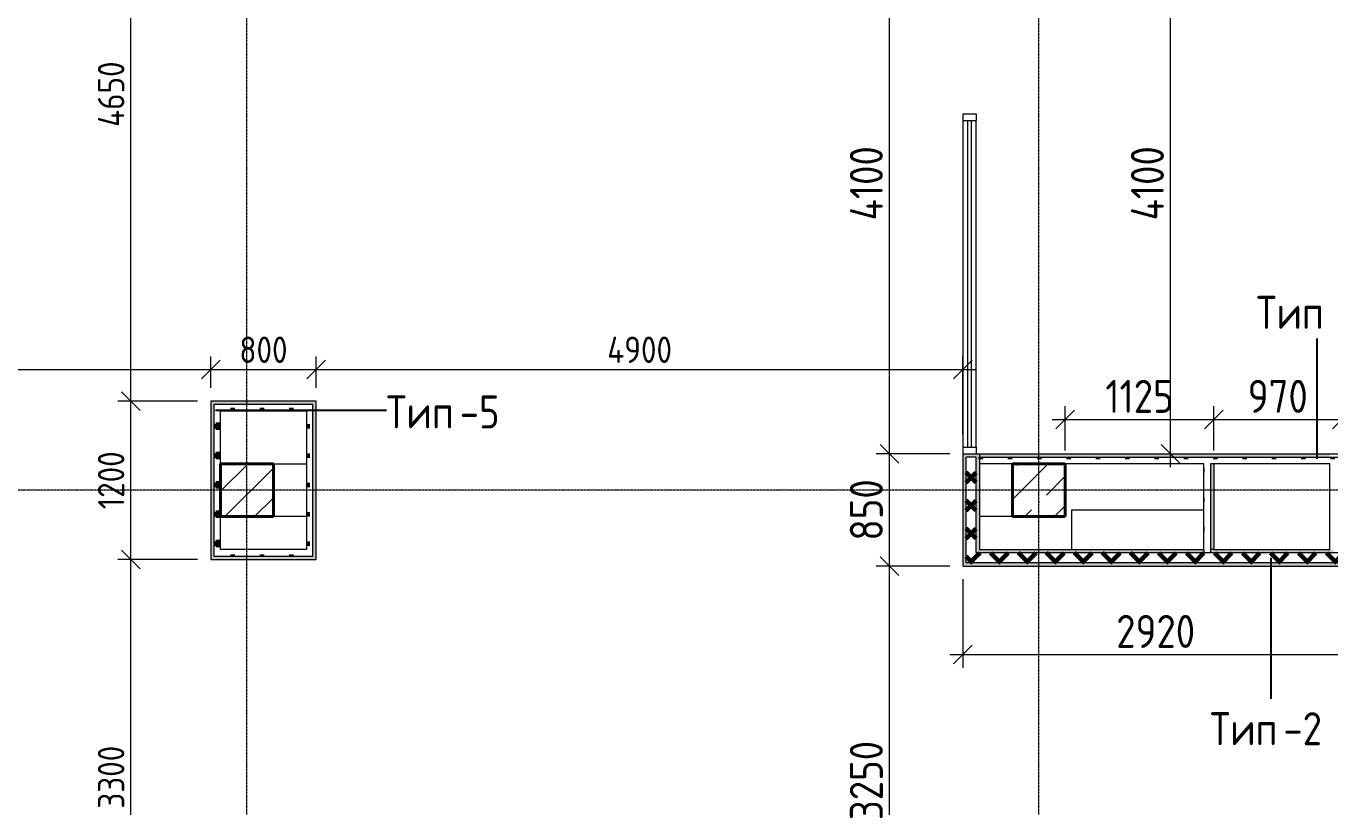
# Model space of a CAD drawing. Header units: millimetres. Extents: x -60946 to 138510, y -262288 to 24501.
# Drawn here: x -9590 to 289, y -47860 to -41944 of the extents above; entities that cross this region are included whole.
import ezdxf

# ---------------------------------------------------------------- set-up
doc = ezdxf.new("R2010")
doc.units = ezdxf.units.MM
doc.linetypes.add('ADSK_Линия сетки', pattern=[25, 20, -2.5, 0, -2.5])
for name, color, linetype, lineweight in [('2)Тип-2', 3, 'Continuous', 60), ('2)Тип-5', 1, 'Continuous', 60), ('Витраж', 7, 'Continuous', 9), ('Несущие колонны', 7, 'Continuous', 18), ('Оси', 7, 'Continuous', 9), ('Панели витража', 7, 'Continuous', 9), ('Перекрытие', 7, 'Continuous', 18), ('Размеры', 7, 'Continuous', 9), ('Стены несущие', 7, 'Continuous', 30), ('Стены отделка', 7, 'Continuous', 30), ('Стены штриховка', 7, 'Continuous', 9)]:
    doc.layers.add(name, color=color, linetype=linetype, lineweight=lineweight)
doc.styles.add('GOST Common_2', font='', dxfattribs={"width": 0.9, "height": 250})
doc.styles.add('GOST Common_3', font='', dxfattribs={"width": 0.9, "height": 200})
doc.styles.get('GOST Common_2').set_extended_font_data('GOST Common')
doc.styles.get('GOST Common_3').set_extended_font_data('GOST Common')
doc.dimstyles.new('ADSK_Основной_2_0_2', dxfattribs={"dimscale": 304.8, "dimtxt": 201.142999, "dimasz": 0.463911, "dimexe": 0.328084, "dimexo": 0.328084, "dimgap": 0.164042, "dimtad": 1, "dimdec": 3, "dimrnd": 0.001, "dimdsep": 46, "dimtxsty": 'GOST Common_3', "dimblk1": 'OBLIQUE', "dimblk2": 'OBLIQUE', "dimsah": 1, "dimcen": 0.09, "dimdle": 0.328084, "dimazin": 2, "dimtfac": 1, "dimtdec": 4, "dimtix": 1, "dimtmove": 0, "dimatfit": 3, "dimfxl": 1, "dimtvp": 1, "dimtolj": 1, "dimtzin": 0, "dimlwd": 20, "dimlwe": 20, "dimarcsym": 2})
doc.dimstyles.new('ADSK_Основной_2_0_3', dxfattribs={"dimscale": 304.8, "dimtxt": 201.142999, "dimasz": 0.463911, "dimexe": 0.328084, "dimexo": 0.328084, "dimgap": 0.164042, "dimtad": 1, "dimdec": 3, "dimrnd": 0.001, "dimdsep": 46, "dimtxsty": 'GOST Common_2', "dimblk1": 'OBLIQUE', "dimblk2": 'OBLIQUE', "dimsah": 1, "dimcen": 0.09, "dimdle": 0.328084, "dimazin": 2, "dimtfac": 1, "dimtdec": 4, "dimtix": 1, "dimtmove": 0, "dimatfit": 3, "dimfxl": 1, "dimtvp": 1, "dimtolj": 1, "dimtzin": 0, "dimlwd": 20, "dimlwe": 20, "dimarcsym": 2})
pattern_1 = [(45, (1283.93, -48864.63), (-224.506, 224.506), []), (45, (1508.44, -48864.63), (-224.506, 224.506), [396.875, -79.375, 3.353, -76.022])]
pattern_2 = [(45, (1283.93, -48864.63), (-106.066, 106.066), []), (135, (1283.93, -48864.63), (-106.066, -106.066), [])]
pattern_3 = [(0, (1283.93, -48864.63), (111.125, 111.125), [55.562, -166.687]), (90, (1311.72, -48892.41), (-111.125, 111.125), [55.562, -166.687])]

# ---------------------------------------------------------------- blocks, each defined once
blk = doc.blocks.new('ADSK_КолоннаЖБ_Прямоугольная - 400x400 мм-1807142-Кладочный план 1-го этажа')
at = {"layer": 'Несущие колонны', "lineweight": 40}
for p, q in [((-200, 200), (200, 200)), ((-200, -200), (-200, 200)), ((200, 200), (200, -200)), ((200, -200), (-200, -200))]:
    blk.add_line(p, q, dxfattribs=at)
blk = doc.blocks.new('ADSK_КолоннаЖБ_Прямоугольная - 400x400 мм-1807143-Кладочный план 1-го этажа')
at = {"layer": 'Несущие колонны', "lineweight": 40}
for p, q in [((-200, 200), (200, 200)), ((-200, -200), (-200, 200)), ((200, 200), (200, -200)), ((200, -200), (-200, -200))]:
    blk.add_line(p, q, dxfattribs=at)
blk = doc.blocks.new('Прямоугольный импост - 50х100 мм-3213553-Кладочный план 1-го этажа')
at = {"layer": 'Витраж', "lineweight": 18}
for p, q in [((0, 50), (-50, 50)), ((-50, 50), (-50, -50)), ((0, 50), (0, -50)), ((-50, -50), (0, -50))]:
    blk.add_line(p, q, dxfattribs=at)
blk = doc.blocks.new('Системная панель - ADSK_Cтеклопакет_25 мм-3219654-Кладочный план 1-го этажа')
at = {"layer": 'Панели витража', "lineweight": 18}
for p, q in [((-1237.5, 12.5), (1237.5, 12.5)), ((-1237.5, -12.5), (-1237.5, 12.5)), ((1237.5, -12.5), (1237.5, 12.5)), ((1237.5, -12.5), (-1237.5, -12.5))]:
    blk.add_line(p, q, dxfattribs=at)
blk = doc.blocks.new('Прямоугольный импост - 50х100 мм-3219679-Кладочный план 1-го этажа')
at = {"layer": 'Витраж'}
for p, q in [((-3775, 3730), (-3775, 6205)), ((-3675, 3730), (-3675, 6205))]:
    blk.add_line(p, q, dxfattribs=at)
blk = doc.blocks.new('Прямоугольный импост - 50х100 мм-3213551-Кладочный план 1-го этажа')
at = {"layer": 'Витраж', "lineweight": 18}
for p, q in [((25, 50), (-25, 50)), ((-25, 50), (-25, -50)), ((25, 50), (25, -50)), ((-25, -50), (25, -50))]:
    blk.add_line(p, q, dxfattribs=at)
blk = doc.blocks.new('_Oblique')
at = {"color": 0, "linetype": 'ByBlock', "lineweight": -2}
blk.add_line((-0.5, -0.5), (0.5, 0.5), dxfattribs=at)
blk = doc.blocks.new('*D4078')
at = {"layer": 'Defpoints', "color": 0, "transparency": 16777216}
for p in [(-8191.1, -44546.1), (-8191.1, -44784.7), (-11741.1, -45234.7)]:
    blk.add_point(p, dxfattribs=at)
at = {"layer": 'Размеры', "color": 0, "lineweight": 20, "transparency": 16777216}
for p, q in [((-11741.1, -45134.7), (-11741.1, -44446.1)), ((-8191.1, -44684.7), (-8191.1, -44446.1)), ((-11841.1, -44546.1), (-8091.1, -44546.1))]:
    blk.add_line(p, q, dxfattribs=at)
at = {"layer": 'Размеры', "color": 0, "lineweight": 20, "transparency": 16777216, "xscale": 141.4, "yscale": 141.4, "zscale": 141.4, "rotation": 180}
blk.add_blockref('_Oblique', (-11741.1, -44546.1), dxfattribs=at)
at = {"layer": 'Размеры', "color": 0, "lineweight": 20, "transparency": 16777216, "xscale": 141.4, "yscale": 141.4, "zscale": 141.4}
blk.add_blockref('_Oblique', (-8191.1, -44546.1), dxfattribs=at)
at = {"layer": 'Размеры', "color": 0, "lineweight": 9, "transparency": 16777216, "insert": (-9966.1, -44396.1), "char_height": 200, "width": 605.475, "attachment_point": 5, "style": 'GOST Common_3'}
blk.add_mtext('\\A1;3550', dxfattribs=at)
blk = doc.blocks.new('*D4079')
at = {"layer": 'Defpoints', "color": 0, "transparency": 16777216}
for p in [(-7391.1, -44546.1), (-8191.1, -44784.7), (-7391.1, -44784.7)]:
    blk.add_point(p, dxfattribs=at)
at = {"layer": 'Размеры', "color": 0, "lineweight": 20, "transparency": 16777216}
for p, q in [((-8191.1, -44684.7), (-8191.1, -44446.1)), ((-7391.1, -44684.7), (-7391.1, -44446.1)), ((-8291.1, -44546.1), (-7291.1, -44546.1))]:
    blk.add_line(p, q, dxfattribs=at)
at = {"layer": 'Размеры', "color": 0, "lineweight": 20, "transparency": 16777216, "xscale": 141.4, "yscale": 141.4, "zscale": 141.4, "rotation": 180}
blk.add_blockref('_Oblique', (-8191.1, -44546.1), dxfattribs=at)
at = {"layer": 'Размеры', "color": 0, "lineweight": 20, "transparency": 16777216, "xscale": 141.4, "yscale": 141.4, "zscale": 141.4}
blk.add_blockref('_Oblique', (-7391.1, -44546.1), dxfattribs=at)
at = {"layer": 'Размеры', "color": 0, "lineweight": 9, "transparency": 16777216, "insert": (-7791.1, -44396.1), "char_height": 200, "width": 454.106, "attachment_point": 5, "style": 'GOST Common_3'}
blk.add_mtext('\\A1;800', dxfattribs=at)
blk = doc.blocks.new('*D4080')
at = {"layer": 'Defpoints', "color": 0, "transparency": 16777216}
for p in [(-2491.1, -44546.1), (-7391.1, -44784.7), (-2491.1, -45134.7)]:
    blk.add_point(p, dxfattribs=at)
at = {"layer": 'Размеры', "color": 0, "lineweight": 20, "transparency": 16777216}
for p, q in [((-7391.1, -44684.7), (-7391.1, -44446.1)), ((-2491.1, -45034.7), (-2491.1, -44446.1)), ((-7491.1, -44546.1), (-2391.1, -44546.1))]:
    blk.add_line(p, q, dxfattribs=at)
at = {"layer": 'Размеры', "color": 0, "lineweight": 20, "transparency": 16777216, "xscale": 141.4, "yscale": 141.4, "zscale": 141.4, "rotation": 180}
blk.add_blockref('_Oblique', (-7391.1, -44546.1), dxfattribs=at)
at = {"layer": 'Размеры', "color": 0, "lineweight": 20, "transparency": 16777216, "xscale": 141.4, "yscale": 141.4, "zscale": 141.4}
blk.add_blockref('_Oblique', (-2491.1, -44546.1), dxfattribs=at)
at = {"layer": 'Размеры', "color": 0, "lineweight": 9, "transparency": 16777216, "insert": (-4941.1, -44396.1), "char_height": 200, "width": 625.93, "attachment_point": 5, "style": 'GOST Common_3'}
blk.add_mtext('\\A1;4900', dxfattribs=at)
blk = doc.blocks.new('*D4086')
at = {"layer": 'Defpoints', "color": 0, "transparency": 16777216}
for p in [(-8795.2, -45984.7), (-8191.1, -45984.7), (-8241.1, -49284.7)]:
    blk.add_point(p, dxfattribs=at)
at = {"layer": 'Размеры', "color": 0, "lineweight": 20, "transparency": 16777216}
for p, q in [((-8795.2, -49384.7), (-8795.2, -45884.7)), ((-8291.1, -45984.7), (-8895.2, -45984.7)), ((-8341.1, -49284.7), (-8895.2, -49284.7))]:
    blk.add_line(p, q, dxfattribs=at)
at = {"layer": 'Размеры', "color": 0, "lineweight": 20, "transparency": 16777216, "xscale": 141.4, "yscale": 141.4, "zscale": 141.4}
for p, rotation in [((-8795.2, -45984.7), 90), ((-8795.2, -49284.7), 270)]:
    blk.add_blockref('_Oblique', p, dxfattribs=dict(at, rotation=rotation))
at = {"layer": 'Размеры', "color": 0, "lineweight": 9, "transparency": 16777216, "insert": (-8945.2, -47634.7), "char_height": 200, "width": 605.475, "attachment_point": 5, "rotation": 90, "style": 'GOST Common_3'}
blk.add_mtext('\\A1;3300', dxfattribs=at)
blk = doc.blocks.new('*D4087')
at = {"layer": 'Defpoints', "color": 0, "transparency": 16777216}
for p in [(-8795.2, -44784.7), (-8191.1, -44784.7), (-8191.1, -45984.7)]:
    blk.add_point(p, dxfattribs=at)
at = {"layer": 'Размеры', "color": 0, "lineweight": 20, "transparency": 16777216}
for p, q in [((-8795.2, -46084.7), (-8795.2, -44684.7)), ((-8291.1, -44784.7), (-8895.2, -44784.7)), ((-8291.1, -45984.7), (-8895.2, -45984.7))]:
    blk.add_line(p, q, dxfattribs=at)
at = {"layer": 'Размеры', "color": 0, "lineweight": 20, "transparency": 16777216, "xscale": 141.4, "yscale": 141.4, "zscale": 141.4}
for p, rotation in [((-8795.2, -44784.7), 90), ((-8795.2, -45984.7), 270)]:
    blk.add_blockref('_Oblique', p, dxfattribs=dict(at, rotation=rotation))
at = {"layer": 'Размеры', "color": 0, "lineweight": 9, "transparency": 16777216, "insert": (-8945.2, -45384.7), "char_height": 200, "width": 560.473, "attachment_point": 5, "rotation": 90, "style": 'GOST Common_3'}
blk.add_mtext('\\A1;1200', dxfattribs=at)
blk = doc.blocks.new('*D3912')
at = {"layer": 'Defpoints', "color": 0, "transparency": 16777216}
for p in [(-8795.2, -40134.7), (-8191.1, -40134.7), (-8191.1, -44784.7)]:
    blk.add_point(p, dxfattribs=at)
at = {"layer": 'Размеры', "color": 0, "lineweight": 20, "transparency": 16777216}
for p, q in [((-8795.2, -44884.7), (-8795.2, -40034.7)), ((-8291.1, -40134.7), (-8895.2, -40134.7)), ((-8291.1, -44784.7), (-8895.2, -44784.7))]:
    blk.add_line(p, q, dxfattribs=at)
at = {"layer": 'Размеры', "color": 0, "lineweight": 20, "transparency": 16777216, "xscale": 141.4, "yscale": 141.4, "zscale": 141.4}
for p, rotation in [((-8795.2, -40134.7), 90), ((-8795.2, -44784.7), 270)]:
    blk.add_blockref('_Oblique', p, dxfattribs=dict(at, rotation=rotation))
at = {"layer": 'Размеры', "color": 0, "lineweight": 9, "transparency": 16777216, "insert": (-8945.2, -42459.7), "char_height": 200, "width": 625.93, "attachment_point": 5, "rotation": 90, "style": 'GOST Common_3'}
blk.add_mtext('\\A1;4650', dxfattribs=at)
blk = doc.blocks.new('*D3750')
at = {"layer": 'Defpoints', "color": 0, "transparency": 16777216}
for p in [(-2491.1, -46034.7), (428.9, -46534.7), (428.9, -46704.9)]:
    blk.add_point(p, dxfattribs=at)
at = {"layer": 'Размеры', "color": 0, "lineweight": 20, "transparency": 16777216}
for p, q in [((-2491.1, -46134.7), (-2491.1, -46804.9)), ((-2591.1, -46704.9), (528.9, -46704.9)), ((428.9, -46634.7), (428.9, -46804.9))]:
    blk.add_line(p, q, dxfattribs=at)
at = {"layer": 'Размеры', "color": 0, "lineweight": 20, "transparency": 16777216, "xscale": 141.4, "yscale": 141.4, "zscale": 141.4, "rotation": 180}
blk.add_blockref('_Oblique', (-2491.1, -46704.9), dxfattribs=at)
at = {"layer": 'Размеры', "color": 0, "lineweight": 20, "transparency": 16777216, "xscale": 141.4, "yscale": 141.4, "zscale": 141.4}
blk.add_blockref('_Oblique', (428.9, -46704.9), dxfattribs=at)
at = {"layer": 'Размеры', "color": 0, "lineweight": 9, "transparency": 16777216, "insert": (-1031.1, -46529.9), "char_height": 250, "width": 605.475, "attachment_point": 5, "style": 'GOST Common_2'}
blk.add_mtext('\\A1;2920', dxfattribs=at)
blk = doc.blocks.new('*D3758')
at = {"layer": 'Defpoints', "color": 0, "transparency": 16777216}
for p in [(-591.1, -44924.1), (-1716.1, -45259.7), (-591.1, -45259.7)]:
    blk.add_point(p, dxfattribs=at)
at = {"layer": 'Размеры', "color": 0, "lineweight": 20, "transparency": 16777216}
for p, q in [((-1716.1, -45159.7), (-1716.1, -44824.1)), ((-591.1, -45159.7), (-591.1, -44824.1)), ((-1816.1, -44924.1), (-491.1, -44924.1))]:
    blk.add_line(p, q, dxfattribs=at)
at = {"layer": 'Размеры', "color": 0, "lineweight": 20, "transparency": 16777216, "xscale": 141.4, "yscale": 141.4, "zscale": 141.4, "rotation": 180}
blk.add_blockref('_Oblique', (-1716.1, -44924.1), dxfattribs=at)
at = {"layer": 'Размеры', "color": 0, "lineweight": 20, "transparency": 16777216, "xscale": 141.4, "yscale": 141.4, "zscale": 141.4}
blk.add_blockref('_Oblique', (-591.1, -44924.1), dxfattribs=at)
at = {"layer": 'Размеры', "color": 0, "lineweight": 9, "transparency": 16777216, "insert": (-1153.6, -44749.1), "char_height": 250, "width": 515.472, "attachment_point": 5, "style": 'GOST Common_2'}
blk.add_mtext('\\A1;1125', dxfattribs=at)
blk = doc.blocks.new('*D3759')
at = {"layer": 'Defpoints', "color": 0, "transparency": 16777216}
for p in [(378.9, -44924.1), (-591.1, -45259.7), (378.9, -45274.7)]:
    blk.add_point(p, dxfattribs=at)
at = {"layer": 'Размеры', "color": 0, "lineweight": 20, "transparency": 16777216}
for p, q in [((-591.1, -45159.7), (-591.1, -44824.1)), ((378.9, -45174.7), (378.9, -44824.1)), ((-691.1, -44924.1), (478.9, -44924.1))]:
    blk.add_line(p, q, dxfattribs=at)
at = {"layer": 'Размеры', "color": 0, "lineweight": 20, "transparency": 16777216, "xscale": 141.4, "yscale": 141.4, "zscale": 141.4, "rotation": 180}
blk.add_blockref('_Oblique', (-591.1, -44924.1), dxfattribs=at)
at = {"layer": 'Размеры', "color": 0, "lineweight": 20, "transparency": 16777216, "xscale": 141.4, "yscale": 141.4, "zscale": 141.4}
blk.add_blockref('_Oblique', (378.9, -44924.1), dxfattribs=at)
at = {"layer": 'Размеры', "color": 0, "lineweight": 9, "transparency": 16777216, "insert": (-106.1, -44749.1), "char_height": 250, "width": 454.106, "attachment_point": 5, "style": 'GOST Common_2'}
blk.add_mtext('\\A1;970', dxfattribs=at)
blk = doc.blocks.new('*D3760')
at = {"layer": 'Defpoints', "color": 0, "transparency": 16777216}
for p in [(1068.9, -44924.1), (378.9, -45274.7), (1068.9, -45274.7)]:
    blk.add_point(p, dxfattribs=at)
at = {"layer": 'Размеры', "color": 0, "lineweight": 20, "transparency": 16777216}
for p, q in [((378.9, -45174.7), (378.9, -44824.1)), ((1068.9, -45174.7), (1068.9, -44824.1)), ((278.9, -44924.1), (1168.9, -44924.1))]:
    blk.add_line(p, q, dxfattribs=at)
at = {"layer": 'Размеры', "color": 0, "lineweight": 20, "transparency": 16777216, "xscale": 141.4, "yscale": 141.4, "zscale": 141.4, "rotation": 180}
blk.add_blockref('_Oblique', (378.9, -44924.1), dxfattribs=at)
at = {"layer": 'Размеры', "color": 0, "lineweight": 20, "transparency": 16777216, "xscale": 141.4, "yscale": 141.4, "zscale": 141.4}
blk.add_blockref('_Oblique', (1068.9, -44924.1), dxfattribs=at)
at = {"layer": 'Размеры', "color": 0, "lineweight": 9, "transparency": 16777216, "insert": (723.9, -44749.1), "char_height": 250, "width": 454.106, "attachment_point": 5, "style": 'GOST Common_2'}
blk.add_mtext('\\A1;690', dxfattribs=at)
blk = doc.blocks.new('*D3784')
at = {"layer": 'Defpoints', "color": 0, "transparency": 16777216}
for p in [(-1641.1, -41084.7), (-918.7, -41084.7), (-1018.7, -45184.7)]:
    blk.add_point(p, dxfattribs=at)
at = {"layer": 'Размеры', "color": 0, "lineweight": 20, "transparency": 16777216}
for p, q in [((-918.7, -45284.7), (-918.7, -40984.7)), ((-1541.1, -41084.7), (-818.7, -41084.7)), ((-918.7, -45184.7), (-818.7, -45184.7))]:
    blk.add_line(p, q, dxfattribs=at)
at = {"layer": 'Размеры', "color": 0, "lineweight": 20, "transparency": 16777216, "xscale": 141.4, "yscale": 141.4, "zscale": 141.4}
for p, rotation in [((-918.7, -41084.7), 90), ((-918.7, -45184.7), 270)]:
    blk.add_blockref('_Oblique', p, dxfattribs=dict(at, rotation=rotation))
at = {"layer": 'Размеры', "color": 0, "lineweight": 9, "transparency": 16777216, "insert": (-1093.7, -43134.7), "char_height": 250, "width": 580.928, "attachment_point": 5, "rotation": 90, "style": 'GOST Common_2'}
blk.add_mtext('\\A1;4100', dxfattribs=at)
blk = doc.blocks.new('*D3788')
at = {"layer": 'Defpoints', "color": 0, "transparency": 16777216}
for p in [(-3048.3, -46034.7), (-2491.1, -46034.7), (-3148.3, -49284.7)]:
    blk.add_point(p, dxfattribs=at)
at = {"layer": 'Размеры', "color": 0, "lineweight": 20, "transparency": 16777216}
for p, q in [((-3048.3, -49384.7), (-3048.3, -45934.7)), ((-2591.1, -46034.7), (-3148.3, -46034.7)), ((-3048.3, -49284.7), (-2948.3, -49284.7))]:
    blk.add_line(p, q, dxfattribs=at)
at = {"layer": 'Размеры', "color": 0, "lineweight": 20, "transparency": 16777216, "xscale": 141.4, "yscale": 141.4, "zscale": 141.4}
for p, rotation in [((-3048.3, -46034.7), 90), ((-3048.3, -49284.7), 270)]:
    blk.add_blockref('_Oblique', p, dxfattribs=dict(at, rotation=rotation))
at = {"layer": 'Размеры', "color": 0, "lineweight": 9, "transparency": 16777216, "insert": (-3223.3, -47659.7), "char_height": 250, "width": 605.475, "attachment_point": 5, "rotation": 90, "style": 'GOST Common_2'}
blk.add_mtext('\\A1;3250', dxfattribs=at)
blk = doc.blocks.new('*D3789')
at = {"layer": 'Defpoints', "color": 0, "transparency": 16777216}
for p in [(-3048.3, -45184.7), (-2491.1, -45184.7), (-2491.1, -46034.7)]:
    blk.add_point(p, dxfattribs=at)
at = {"layer": 'Размеры', "color": 0, "lineweight": 20, "transparency": 16777216}
for p, q in [((-3048.3, -46134.7), (-3048.3, -45084.7)), ((-2591.1, -45184.7), (-3148.3, -45184.7)), ((-2591.1, -46034.7), (-3148.3, -46034.7))]:
    blk.add_line(p, q, dxfattribs=at)
at = {"layer": 'Размеры', "color": 0, "lineweight": 20, "transparency": 16777216, "xscale": 141.4, "yscale": 141.4, "zscale": 141.4}
for p, rotation in [((-3048.3, -45184.7), 90), ((-3048.3, -46034.7), 270)]:
    blk.add_blockref('_Oblique', p, dxfattribs=dict(at, rotation=rotation))
at = {"layer": 'Размеры', "color": 0, "lineweight": 9, "transparency": 16777216, "insert": (-3223.3, -45609.7), "char_height": 250, "width": 454.106, "attachment_point": 5, "rotation": 90, "style": 'GOST Common_2'}
blk.add_mtext('\\A1;850', dxfattribs=at)
blk = doc.blocks.new('*D3790')
at = {"layer": 'Defpoints', "color": 0, "transparency": 16777216}
for p in [(-3048.3, -41084.7), (-2941.1, -41084.7), (-2491.1, -45184.7)]:
    blk.add_point(p, dxfattribs=at)
at = {"layer": 'Размеры', "color": 0, "lineweight": 20, "transparency": 16777216}
for p, q in [((-3048.3, -45284.7), (-3048.3, -40984.7)), ((-3041.1, -41084.7), (-3148.3, -41084.7)), ((-2591.1, -45184.7), (-3148.3, -45184.7))]:
    blk.add_line(p, q, dxfattribs=at)
at = {"layer": 'Размеры', "color": 0, "lineweight": 20, "transparency": 16777216, "xscale": 141.4, "yscale": 141.4, "zscale": 141.4}
for p, rotation in [((-3048.3, -41084.7), 90), ((-3048.3, -45184.7), 270)]:
    blk.add_blockref('_Oblique', p, dxfattribs=dict(at, rotation=rotation))
at = {"layer": 'Размеры', "color": 0, "lineweight": 9, "transparency": 16777216, "insert": (-3223.3, -43134.7), "char_height": 250, "width": 580.928, "attachment_point": 5, "rotation": 90, "style": 'GOST Common_2'}
blk.add_mtext('\\A1;4100', dxfattribs=at)

msp = doc.modelspace()

# ---------------------------------------------------------------- hatches: boundary and pattern name
at = {"layer": '2)Тип-2'}
for points in [[(-2491.0657, -46034.6624), (-2466.0657, -46034.6624), (-2466.0657, -45184.6624), (-2491.0657, -45184.6624), (-2491.0657, -45482.03)], [(-2391.0657, -45934.6624), (-2366.0657, -45934.6624), (-2366.0657, -45184.6624), (-2466.0657, -45184.6624), (-2466.0657, -45209.6624), (-2391.0657, -45209.6624), (-2391.0657, -45482.03)], [(-2366.0657, -45934.6624), (-2053.5657, -45934.6624), (-2053.5657, -45909.6624), (-2366.0657, -45909.6624)], [(-2053.5657, -46034.6624), (-2053.5657, -46009.6624), (-2466.0657, -46009.6624), (-2466.0657, -46034.6624), (-2366.0657, -46034.6624)]]:
    msp.add_hatch(color=256, dxfattribs=at).paths.add_polyline_path(points)
h = msp.add_hatch(dxfattribs=at)
h.set_pattern_fill('FP_4', color=256, style=0, pattern_type=2)
h.set_pattern_definition(pattern_2)
h.paths.add_polyline_path([(-2391.0657, -46009.6624), (-2391.0657, -45209.6624), (-2466.0657, -45209.6624), (-2466.0657, -46009.6624)])
h = msp.add_hatch(dxfattribs=at)
h.set_pattern_fill('FP_4', color=256, style=0, pattern_type=2)
h.set_pattern_definition(pattern_2)
h.paths.add_polyline_path([(-2366.0657, -46009.6624), (-2053.5657, -46009.6624), (-2053.5657, -45934.6624), (-2391.0657, -45934.6624), (-2391.0657, -46009.6624)])
h = msp.add_hatch(color=256, dxfattribs=at)
h.paths.add_polyline_path([(4458.9343, -46034.6624), (4458.9343, -45909.6624), (4333.9343, -45909.6624), (4333.9343, -45934.6624), (4433.9343, -45934.6624), (4433.9343, -46034.6624)])
h.paths.add_polyline_path([(3283.9343, -46034.6624), (3308.9343, -46034.6624), (3308.9343, -45934.6624), (3333.9343, -45934.6624), (3333.9343, -45909.6624), (3283.9343, -45909.6624)])
h.paths.add_polyline_path([(5483.9343, -46034.6624), (5483.9343, -45934.6624), (5608.9343, -45934.6624), (5608.9343, -45909.6624), (5458.9343, -45909.6624), (5458.9343, -46034.6624)])
h.paths.add_polyline_path([(1758.9343, -46034.6624), (1783.9343, -46034.6624), (1783.9343, -45909.6624), (1733.9343, -45909.6624), (1733.9343, -45934.6624), (1758.9343, -45934.6624), (1758.9343, -46009.6624)])
h.paths.add_polyline_path([(1618.9343, -46034.6624), (1643.9343, -46034.6624), (1643.9343, -45934.6624), (1683.9343, -45934.6624), (1683.9343, -45909.6624), (1618.9343, -45909.6624)])
h.paths.add_polyline_path([(428.9343, -46034.6624), (428.9343, -45909.6624), (363.9343, -45909.6624), (363.9343, -45934.6624), (403.9343, -45934.6624), (403.9343, -46034.6624)])
h.paths.add_polyline_path([(1093.9343, -46034.6624), (1118.9343, -46034.6624), (1118.9343, -45909.6624), (1053.9343, -45909.6624), (1053.9343, -45934.6624), (1093.9343, -45934.6624), (1093.9343, -46009.6624)])
h.paths.add_polyline_path([(953.9343, -46034.6624), (953.9343, -45934.6624), (1003.9343, -45934.6624), (1003.9343, -45909.6624), (928.9343, -45909.6624), (928.9343, -46034.6624)])
h.paths.add_polyline_path([(10083.9343, -45934.6624), (10083.9343, -45909.6624), (5683.9343, -45909.6624), (5683.9343, -45934.6624), (9793.1251, -45934.6624)])
h.paths.add_polyline_path([(4283.9343, -45934.6624), (4283.9343, -45909.6624), (3383.9343, -45909.6624), (3383.9343, -45934.6624), (3903.2355, -45934.6624)])
h.paths.add_polyline_path([(313.9343, -45934.6624), (313.9343, -45909.6624), (-616.0657, -45909.6624), (-616.0657, -45934.6624), (222.0544, -45934.6624)])
h.paths.add_polyline_path([(-1250.418, -45934.6624), (-666.0657, -45934.6624), (-666.0657, -45909.6624), (-2053.5657, -45909.6624), (-2053.5657, -45934.6624), (-1986.6542, -45934.6624)])
h = msp.add_hatch(dxfattribs=at)
h.set_pattern_fill('FP_4', color=256, style=0, pattern_type=2)
h.set_pattern_definition(pattern_2)
h.paths.add_polyline_path([(1694.5268, -46009.6624), (1758.9343, -46009.6624), (1758.9343, -45934.6624), (1643.9343, -45934.6624), (1643.9343, -46009.6624)])
h.paths.add_polyline_path([(10083.9343, -46009.6624), (10083.9343, -45934.6624), (5483.9343, -45934.6624), (5483.9343, -46009.6624), (9793.1251, -46009.6624)])
h.paths.add_polyline_path([(-2053.5657, -46009.6624), (403.9343, -46009.6624), (403.9343, -45934.6624), (-2053.5657, -45934.6624)])
h.paths.add_polyline_path([(953.9343, -46009.6624), (1093.9343, -46009.6624), (1093.9343, -45934.6624), (953.9343, -45934.6624)])
h.paths.add_polyline_path([(4433.9343, -46009.6624), (4433.9343, -45934.6624), (3308.9343, -45934.6624), (3308.9343, -46009.6624), (3903.2355, -46009.6624)])
h = msp.add_hatch(color=256, dxfattribs=at)
h.paths.add_polyline_path([(9793.1251, -46034.6624), (10083.9343, -46034.6624), (10083.9343, -46009.6624), (7333.9343, -46009.6624), (7333.9343, -46034.6624), (8320.6527, -46034.6624)])
h.paths.add_polyline_path([(4433.9343, -46034.6624), (4433.9343, -46009.6624), (3308.9343, -46009.6624), (3308.9343, -46034.6624), (3903.2355, -46034.6624)])
h.paths.add_polyline_path([(5483.9343, -46034.6624), (7258.9343, -46034.6624), (7258.9343, -46009.6624), (5483.9343, -46009.6624)])
h.paths.add_polyline_path([(953.9343, -46034.6624), (1093.9343, -46034.6624), (1093.9343, -46009.6624), (953.9343, -46009.6624)])
h.paths.add_polyline_path([(-2053.5657, -46034.6624), (403.9343, -46034.6624), (403.9343, -46009.6624), (-2053.5657, -46009.6624)])
h.paths.add_polyline_path([(1643.9343, -46034.6624), (1758.9343, -46034.6624), (1758.9343, -46009.6624), (1643.9343, -46009.6624)])
at = {"layer": '2)Тип-5', "true_color": 0xd50000}
for points in [[(-7416.0657, -44809.6624), (-7416.0657, -44784.6624), (-8191.0657, -44784.6624), (-8191.0657, -44809.6624), (-7466.0657, -44809.6624)], [(-8166.0657, -45984.6624), (-8166.0657, -44809.6624), (-8191.0657, -44809.6624), (-8191.0657, -45984.6624)], [(-7391.0657, -45959.6624), (-7391.0657, -44784.6624), (-7416.0657, -44784.6624), (-7416.0657, -45959.6624)], [(222.0544, -45209.6624), (288.9343, -45209.6624), (288.9343, -45184.6624), (-2366.0657, -45184.6624), (-2366.0657, -45209.6624), (-514.1818, -45209.6624)], [(-616.0657, -45909.6624), (-591.0657, -45909.6624), (-591.0657, -45259.6624), (-616.0657, -45259.6624)], [(-8166.0657, -45984.6624), (-7391.0657, -45984.6624), (-7391.0657, -45959.6624), (-8166.0657, -45959.6624)]]:
    msp.add_hatch(color=12, dxfattribs=at).paths.add_polyline_path(points)
h = msp.add_hatch(dxfattribs=at)
h.set_pattern_fill('FP_6', color=12, style=0, pattern_type=2)
h.set_pattern_definition(pattern_3)
h.paths.add_polyline_path([(-7876.5438, -44859.6624), (-7466.0657, -44859.6624), (-7466.0657, -44809.6624), (-8166.0657, -44809.6624), (-8166.0657, -44859.6624), (-8116.0657, -44859.6624)])
h = msp.add_hatch(dxfattribs=at)
h.set_pattern_fill('FP_6', color=12, style=0, pattern_type=2)
h.set_pattern_definition(pattern_3)
h.paths.add_polyline_path([(-7416.0657, -45909.6624), (-7416.0657, -44809.6624), (-7466.0657, -44809.6624), (-7466.0657, -45909.6624)])
h = msp.add_hatch(dxfattribs=at)
h.set_pattern_fill('FP_6', color=12, style=0, pattern_type=2)
h.set_pattern_definition(pattern_3)
h.paths.add_polyline_path([(-8116.0657, -45959.6624), (-8116.0657, -44859.6624), (-8166.0657, -44859.6624), (-8166.0657, -45959.6624)])
h = msp.add_hatch(dxfattribs=at)
h.set_pattern_fill('FP_6', color=12, style=0, pattern_type=2)
h.set_pattern_definition(pattern_3)
h.paths.add_polyline_path([(313.9343, -45259.6624), (313.9343, -45209.6624), (-2366.0657, -45209.6624), (-2366.0657, -45259.6624), (288.9343, -45259.6624)])
h = msp.add_hatch(dxfattribs=at)
h.set_pattern_fill('FP_6', color=12, style=0, pattern_type=2)
h.set_pattern_definition(pattern_3)
h.paths.add_polyline_path([(-616.0657, -45934.6624), (-616.0657, -45259.6624), (-666.0657, -45259.6624), (-666.0657, -45934.6624)])
h = msp.add_hatch(dxfattribs=at)
h.set_pattern_fill('FP_6', color=12, style=0, pattern_type=2)
h.set_pattern_definition(pattern_3)
h.paths.add_polyline_path([(-7416.0657, -45959.6624), (-7416.0657, -45909.6624), (-8116.0657, -45909.6624), (-8116.0657, -45959.6624), (-7876.5438, -45959.6624)])
at = {"layer": 'Несущие колонны', "lineweight": 9}
h = msp.add_hatch(dxfattribs=at)
h.set_pattern_fill('FP_3', color=256, style=0, pattern_type=2)
h.set_pattern_definition(pattern_1)
h.paths.add_polyline_path([(-8116.0657, -45659.6624), (-7716.0657, -45659.6624), (-7716.0657, -45259.6624), (-8116.0657, -45259.6624)])
h = msp.add_hatch(dxfattribs=at)
h.set_pattern_fill('FP_3', color=256, style=0, pattern_type=2)
h.set_pattern_definition(pattern_1)
h.paths.add_polyline_path([(-1986.6542, -45659.6624), (-1716.0657, -45659.6624), (-1716.0657, -45259.6624), (-2116.0657, -45259.6624), (-2116.0657, -45659.6624)])

# ---------------------------------------------------------------- linework, layer by layer
at = {"layer": '2)Тип-2', "lineweight": 25}
msp.add_line((-159.3719, -45972.1624), (-159.3719, -47041.3779), dxfattribs=at)
at = {"layer": '2)Тип-5', "lineweight": 25}
for p, q in [((191.6296, -45222.1624), (191.6296, -44310.3475)), ((-8153.5657, -44853.023), (-6860.1997, -44853.023))]:
    msp.add_line(p, q, dxfattribs=at)
at = {"layer": 'Несущие колонны', "lineweight": 9}
for p, q in [((-7716.0657, -45259.6624), (-8116.0657, -45259.6624)), ((-8116.0657, -45259.6624), (-8116.0657, -45659.6624)), ((-7716.0657, -45659.6624), (-7716.0657, -45259.6624)), ((-1716.0657, -45259.6624), (-2116.0657, -45259.6624)), ((-2116.0657, -45659.6624), (-2116.0657, -45259.6624)), ((-1716.0657, -45259.6624), (-1716.0657, -45659.6624)), ((-8116.0657, -45659.6624), (-7716.0657, -45659.6624)), ((-1716.0657, -45659.6624), (-2116.0657, -45659.6624))]:
    msp.add_line(p, q, dxfattribs=at)
at = {"layer": 'Оси', "linetype": 'ADSK_Линия сетки', "lineweight": 5}
for p, q in [((-7916.0657, -59838.5137), (-7916.0657, -24363.7173)), ((-1916.0657, -59838.5137), (-1916.0657, -24363.7173)), ((63681.4538, -45459.6624), (-23956.1623, -45459.6624))]:
    msp.add_line(p, q, dxfattribs=at)
at = {"layer": 'Перекрытие'}
for p, q in [((-7716.0657, -45259.6624), (-7466.0657, -45259.6624)), ((-1666.0657, -45609.6624), (-666.0657, -45609.6624)), ((-1666.0657, -45909.6624), (-1666.0657, -45609.6624)), ((-7466.0657, -45659.6624), (-7716.0657, -45659.6624)), ((-2116.0657, -45659.6624), (-2366.0657, -45659.6624))]:
    msp.add_line(p, q, dxfattribs=at)
at = {"layer": 'Стены несущие', "lineweight": 9}
for p, q in [((-8116.0657, -45909.6624), (-8116.0657, -44859.6624)), ((-8116.0657, -44859.6624), (-7466.0657, -44859.6624)), ((-7466.0657, -44859.6624), (-7466.0657, -45909.6624)), ((-2491.0657, -46034.6624), (-2491.0657, -45184.6624)), ((-2491.0657, -45184.6624), (-2366.0657, -45184.6624)), ((-2366.0657, -45184.6624), (-2366.0657, -45909.6624)), ((-666.0657, -45259.6624), (-2366.0657, -45259.6624)), ((-666.0657, -45909.6624), (-666.0657, -45259.6624)), ((288.9343, -45259.6624), (-591.0657, -45259.6624)), ((-7466.0657, -45909.6624), (-8116.0657, -45909.6624)), ((-2366.0657, -45909.6624), (-666.0657, -45909.6624)), ((-591.0657, -45909.6624), (288.9343, -45909.6624)), ((-2491.0657, -46034.6624), (428.9343, -46034.6624))]:
    msp.add_line(p, q, dxfattribs=at)
at = {"layer": 'Стены отделка', "lineweight": 18}
for p, q in [((-8191.0657, -44784.6624), (-8191.0657, -45984.6624)), ((-7391.0657, -44784.6624), (-8191.0657, -44784.6624)), ((-7391.0657, -45984.6624), (-7391.0657, -44784.6624)), ((-2366.0657, -45184.6624), (3658.9343, -45184.6624)), ((-591.0657, -45259.6624), (-591.0657, -45909.6624)), ((288.9343, -45909.6624), (288.9343, -45259.6624)), ((-8191.0657, -45984.6624), (-7391.0657, -45984.6624))]:
    msp.add_line(p, q, dxfattribs=at)
at = {"layer": 'Стены штриховка', "lineweight": 9}
for p, q in [((-8166.0657, -44809.6624), (-8166.0657, -45959.6624)), ((-7416.0657, -44809.6624), (-8166.0657, -44809.6624)), ((-7416.0657, -45959.6624), (-7416.0657, -44809.6624)), ((-2466.0657, -46009.6624), (-2466.0657, -45209.6624)), ((-2391.0657, -45209.6624), (-2466.0657, -45209.6624)), ((-2391.0657, -45934.6624), (-2391.0657, -45209.6624)), ((-2366.0657, -45209.6624), (4333.9343, -45209.6624)), ((-591.0657, -45259.6624), (-616.0657, -45259.6624)), ((-616.0657, -45259.6624), (-616.0657, -45934.6624)), ((403.9343, -45934.6624), (-2391.0657, -45934.6624)), ((-666.0657, -45909.6624), (-666.0657, -45934.6624)), ((-591.0657, -45909.6624), (-616.0657, -45909.6624)), ((-8166.0657, -45959.6624), (-7416.0657, -45959.6624)), ((403.9343, -46009.6624), (-2466.0657, -46009.6624))]:
    msp.add_line(p, q, dxfattribs=at)

# ---------------------------------------------------------------- block references
at = {"layer": 'Витраж', "lineweight": 18, "extrusion": (0, 0, -1), "rotation": 270.0000000000001}
for name, p in [('Прямоугольный импост - 50х100 мм-3213551-Кладочный план 1-го этажа', (2441.0657, -42634.6624)), ('Прямоугольный импост - 50х100 мм-3213553-Кладочный план 1-го этажа', (2441.0657, -45184.6624))]:
    msp.add_blockref(name, p, dxfattribs=at)
at = {"layer": 'Витраж'}
msp.add_blockref('Прямоугольный импост - 50х100 мм-3219679-Кладочный план 1-го этажа', (1283.9343, -48864.6314), dxfattribs=at)
at = {"layer": 'Несущие колонны', "lineweight": 40, "rotation": 89.9999999999999}
for name, p in [('ADSK_КолоннаЖБ_Прямоугольная - 400x400 мм-1807142-Кладочный план 1-го этажа', (-7916.0657, -45459.6624)), ('ADSK_КолоннаЖБ_Прямоугольная - 400x400 мм-1807143-Кладочный план 1-го этажа', (-1916.0657, -45459.6624))]:
    msp.add_blockref(name, p, dxfattribs=at)
at = {"layer": 'Панели витража', "lineweight": 18, "rotation": 269.9999999999999}
msp.add_blockref('Системная панель - ADSK_Cтеклопакет_25 мм-3219654-Кладочный план 1-го этажа', (-2441.0657, -43897.1624), dxfattribs=at)

# ---------------------------------------------------------------- texts
at = {"layer": '2)Тип-2', "color": 116, "lineweight": 25, "true_color": 0x008040, "char_height": 250, "attachment_point": 1, "style": 'GOST Common_3'}
for s, insert, width in [('Тип', (-619.3719, -47141.9508), 673.4175), ('-2', (-63.7469, -47141.9508), 432.91125)]:
    msp.add_mtext(s, dxfattribs=dict(at, insert=insert, width=width))
at = {"layer": '2)Тип-5', "color": 116, "lineweight": 25, "true_color": 0x008040, "char_height": 250, "attachment_point": 1, "style": 'GOST Common_3'}
for s, insert, width in [('Тип', (-268.3704, -43987.9205), 673.4175), ('Тип', (-6860.1997, -44742.0959), 673.4175), ('-5', (-6304.5747, -44742.0959), 432.91125)]:
    msp.add_mtext(s, dxfattribs=dict(at, insert=insert, width=width))

# ---------------------------------------------------------------- dimensions: what is measured, and where the dimension line sits
at = {"layer": 'Размеры', "lineweight": 9}
for base, p1, p2, dimstyle, override, picture, middle in [((-8795.1504, -40134.6624), (-8191.0657, -44784.6624), (-8191.0657, -40134.6624), 'ADSK_Основной_2_0_2', {"dimpost": '<>', "dimfxl": 4650}, '*D3912', (-8945.1504, -42459.6624)), ((-3048.3068, -41084.6624), (-2491.0657, -45184.6624), (-2941.0657, -41084.6624), 'ADSK_Основной_2_0_3', {"dimpost": '<>', "dimfxl": 4124.621195}, '*D3790', (-3223.3068, -43134.6624)), ((-918.7113, -41084.6624), (-1018.6962, -45184.6624), (-1641.0657, -41084.6624), 'ADSK_Основной_2_0_3', {"dimpost": '<>', "dimfxl": 4146.968019}, '*D3784', (-1093.7113, -43134.6624)), ((-8795.1504, -44784.6624), (-8191.0657, -45984.6624), (-8191.0657, -44784.6624), 'ADSK_Основной_2_0_2', {"dimpost": '<>', "dimfxl": 1200}, '*D4087', (-8945.1504, -45384.6624)), ((-3048.3068, -45184.6624), (-2491.0657, -46034.6624), (-2491.0657, -45184.6624), 'ADSK_Основной_2_0_3', {"dimpost": '<>', "dimfxl": 850}, '*D3789', (-3223.3068, -45609.6624)), ((-8795.1504, -45984.6624), (-8241.0657, -49284.6624), (-8191.0657, -45984.6624), 'ADSK_Основной_2_0_2', {"dimpost": '<>', "dimfxl": 3300.378766}, '*D4086', (-8945.1504, -47634.6624)), ((-3048.3068, -46034.6624), (-3148.2917, -49284.6624), (-2491.0657, -46034.6624), 'ADSK_Основной_2_0_3', {"dimpost": '<>', "dimfxl": 3315.787404}, '*D3788', (-3223.3068, -47659.6624))]:
    dim = msp.add_linear_dim(base=base, p1=p1, p2=p2, angle=90, dimstyle=dimstyle, override=override, dxfattribs=at)
    dim.commit()
    dim.dimension.update_dxf_attribs({"geometry": picture, "text_midpoint": middle})
for base, p1, p2, dimstyle, override, picture, middle in [((-8191.0657, -44546.0652), (-11741.0657, -45234.6624), (-8191.0657, -44784.6624), 'ADSK_Основной_2_0_2', {"dimpost": '<>', "dimfxl": 3578.407467}, '*D4078', (-9966.0657, -44396.0652)), ((-7391.0657, -44546.0652), (-8191.0657, -44784.6624), (-7391.0657, -44784.6624), 'ADSK_Основной_2_0_2', {"dimpost": '<>', "dimfxl": 800}, '*D4079', (-7791.0657, -44396.0652)), ((-2491.0657, -44546.0652), (-7391.0657, -44784.6624), (-2491.0657, -45134.6624), 'ADSK_Основной_2_0_2', {"dimpost": '<>', "dimfxl": 4912.484097}, '*D4080', (-4941.0657, -44396.0652)), ((-591.0657, -44924.0559), (-1716.0657, -45259.6624), (-591.0657, -45259.6624), 'ADSK_Основной_2_0_3', {"dimpost": '<>', "dimfxl": 1125}, '*D3758', (-1153.5657, -44749.0559)), ((378.9343, -44924.0559), (-591.0657, -45259.6624), (378.9343, -45274.6624), 'ADSK_Основной_2_0_3', {"dimpost": '<>', "dimfxl": 970.115972}, '*D3759', (-106.0657, -44749.0559)), ((1068.9343, -44924.0559), (378.9343, -45274.6624), (1068.9343, -45274.6624), 'ADSK_Основной_2_0_3', {"dimpost": '<>', "dimfxl": 690}, '*D3760', (723.9343, -44749.0559)), ((428.9343, -46704.8769), (-2491.0657, -46034.6624), (428.9343, -46534.6624), 'ADSK_Основной_2_0_3', {"dimpost": '<>', "dimfxl": 2962.498945}, '*D3750', (-1031.0657, -46529.8769))]:
    dim = msp.add_linear_dim(base=base, p1=p1, p2=p2, dimstyle=dimstyle, override=override, dxfattribs=at)
    dim.commit()
    dim.dimension.update_dxf_attribs({"geometry": picture, "text_midpoint": middle})

doc.saveas('drawing.dxf')
